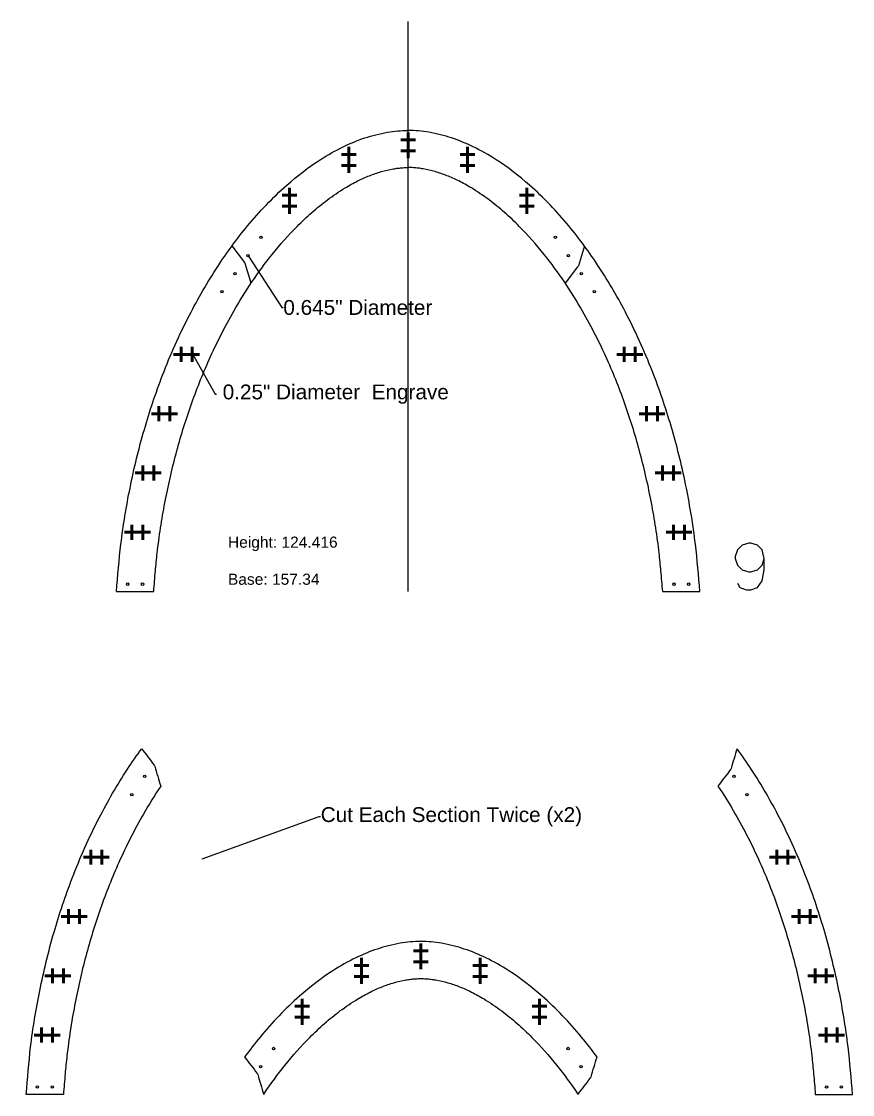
# Model space of a CAD drawing. Header units: inches. Extents: x -1683 to 11264, y -1696 to 865.
# Drawn here: x 1567.5 to 1791.6, y -1476.3 to -1186.8 of the extents above; entities that cross this region are included whole.
import ezdxf
from ezdxf import colors
from ezdxf.entities.mleader import LeaderData, LeaderLine
from ezdxf.math import Vec2, Vec3

# ---------------------------------------------------------------- set-up
doc = ezdxf.new("R2010")
doc.units = ezdxf.units.IN
doc.header["$MEASUREMENT"] = 0
doc.header["$PDMODE"] = 2
doc.header["$PDSIZE"] = 2
for name, color, linetype, lineweight in [('Annotation', 7, 'Continuous', 9), ('Drilling', 3, 'Continuous', 13), ('Engrave', 4, 'Continuous', 50)]:
    doc.layers.add(name, color=color, linetype=linetype, lineweight=lineweight)
doc.styles.get("Standard").update_dxf_attribs({"font": 'Arial.ttf'})

# ---------------------------------------------------------------- blocks, each defined once
blk = doc.blocks.new('*U510')
at = {"layer": 'Engrave'}
blk.add_point((0, 0), dxfattribs=at)
blk = doc.blocks.new('*U511')
at = {"layer": 'Engrave', "color": 0, "linetype": 'ByBlock', "lineweight": -2, "transparency": 16777216}
for p in [(0, 0), (3, 0)]:
    blk.add_blockref('*U510', p, dxfattribs=at)
blk = doc.blocks.new('*U1307')
at = {"layer": 'Engrave'}
blk.add_point((0, 0), dxfattribs=at)
blk = doc.blocks.new('*U1308')
at = {"layer": 'Engrave', "color": 0, "linetype": 'ByBlock', "lineweight": -2, "transparency": 16777216}
for p in [(0, 0), (3, 0)]:
    blk.add_blockref('*U1307', p, dxfattribs=at)
blk = doc.blocks.new('*U1309')
at = {"layer": 'Engrave'}
blk.add_point((0, 0), dxfattribs=at)
blk = doc.blocks.new('*U1310')
at = {"layer": 'Engrave', "color": 0, "linetype": 'ByBlock', "lineweight": -2, "transparency": 16777216}
for p in [(0, 0), (3, 0)]:
    blk.add_blockref('*U1309', p, dxfattribs=at)
blk = doc.blocks.new('*U1311')
at = {"layer": 'Engrave'}
blk.add_point((0, 0), dxfattribs=at)
blk = doc.blocks.new('*U1312')
at = {"layer": 'Engrave', "color": 0, "linetype": 'ByBlock', "lineweight": -2, "transparency": 16777216}
for p in [(0, 0), (3, 0)]:
    blk.add_blockref('*U1311', p, dxfattribs=at)
blk = doc.blocks.new('*U1313')
at = {"layer": 'Engrave'}
blk.add_point((0, 0), dxfattribs=at)
blk = doc.blocks.new('*U1314')
at = {"layer": 'Engrave', "color": 0, "linetype": 'ByBlock', "lineweight": -2, "transparency": 16777216}
for p in [(0, 0), (3, 0)]:
    blk.add_blockref('*U1313', p, dxfattribs=at)
blk = doc.blocks.new('*U1315')
at = {"layer": 'Engrave'}
blk.add_point((0, 0), dxfattribs=at)
blk = doc.blocks.new('*U1316')
at = {"layer": 'Engrave', "color": 0, "linetype": 'ByBlock', "lineweight": -2, "transparency": 16777216}
for p in [(0, 0), (3, 0)]:
    blk.add_blockref('*U1315', p, dxfattribs=at)
blk = doc.blocks.new('*U1317')
at = {"layer": 'Engrave'}
blk.add_point((0, 0), dxfattribs=at)
blk = doc.blocks.new('*U1318')
at = {"layer": 'Engrave', "color": 0, "linetype": 'ByBlock', "lineweight": -2, "transparency": 16777216}
for p in [(0, 0), (3, 0)]:
    blk.add_blockref('*U1317', p, dxfattribs=at)
blk = doc.blocks.new('*U1319')
at = {"layer": 'Engrave'}
blk.add_point((0, 0), dxfattribs=at)
blk = doc.blocks.new('*U1320')
at = {"layer": 'Engrave', "color": 0, "linetype": 'ByBlock', "lineweight": -2, "transparency": 16777216}
for p in [(0, 0), (3, 0)]:
    blk.add_blockref('*U1319', p, dxfattribs=at)
blk = doc.blocks.new('*U1321')
at = {"layer": 'Engrave'}
blk.add_point((0, 0), dxfattribs=at)
blk = doc.blocks.new('*U1322')
at = {"layer": 'Engrave', "color": 0, "linetype": 'ByBlock', "lineweight": -2, "transparency": 16777216}
for p in [(0, 0), (3, 0)]:
    blk.add_blockref('*U1321', p, dxfattribs=at)
blk = doc.blocks.new('*U1323')
at = {"layer": 'Engrave'}
blk.add_point((0, 0), dxfattribs=at)
blk = doc.blocks.new('*U1324')
at = {"layer": 'Engrave', "color": 0, "linetype": 'ByBlock', "lineweight": -2, "transparency": 16777216}
for p in [(0, 0), (3, 0)]:
    blk.add_blockref('*U1323', p, dxfattribs=at)
blk = doc.blocks.new('*U1325')
at = {"layer": 'Engrave'}
blk.add_point((0, 0), dxfattribs=at)
blk = doc.blocks.new('*U1326')
at = {"layer": 'Engrave', "color": 0, "linetype": 'ByBlock', "lineweight": -2, "transparency": 16777216}
for p in [(0, 0), (3, 0)]:
    blk.add_blockref('*U1325', p, dxfattribs=at)
blk = doc.blocks.new('*U1327')
at = {"layer": 'Engrave'}
blk.add_point((0, 0), dxfattribs=at)
blk = doc.blocks.new('*U1328')
at = {"layer": 'Engrave', "color": 0, "linetype": 'ByBlock', "lineweight": -2, "transparency": 16777216}
for p in [(0, 0), (3, 0)]:
    blk.add_blockref('*U1327', p, dxfattribs=at)
blk = doc.blocks.new('*U1329')
at = {"layer": 'Engrave'}
blk.add_point((0, 0), dxfattribs=at)
blk = doc.blocks.new('*U1330')
at = {"layer": 'Engrave', "color": 0, "linetype": 'ByBlock', "lineweight": -2, "transparency": 16777216}
for p in [(0, 0), (3, 0)]:
    blk.add_blockref('*U1329', p, dxfattribs=at)
blk = doc.blocks.new('*U1331')
at = {"layer": 'Engrave'}
blk.add_point((0, 0), dxfattribs=at)
blk = doc.blocks.new('*U1332')
at = {"layer": 'Engrave', "color": 0, "linetype": 'ByBlock', "lineweight": -2, "transparency": 16777216}
for p in [(0, 0), (3, 0)]:
    blk.add_blockref('*U1331', p, dxfattribs=at)
blk = doc.blocks.new('*U1333')
at = {"layer": 'Engrave'}
blk.add_point((0, 0), dxfattribs=at)
blk = doc.blocks.new('*U1334')
at = {"layer": 'Engrave', "color": 0, "linetype": 'ByBlock', "lineweight": -2, "transparency": 16777216}
for p in [(0, 0), (3, 0)]:
    blk.add_blockref('*U1333', p, dxfattribs=at)
blk = doc.blocks.new('*U1335')
at = {"layer": 'Engrave'}
blk.add_point((0, 0), dxfattribs=at)
blk = doc.blocks.new('*U1336')
at = {"layer": 'Engrave', "color": 0, "linetype": 'ByBlock', "lineweight": -2, "transparency": 16777216}
for p in [(0, 0), (3, 0)]:
    blk.add_blockref('*U1335', p, dxfattribs=at)
blk = doc.blocks.new('*U1337')
at = {"layer": 'Engrave'}
blk.add_point((0, 0), dxfattribs=at)
blk = doc.blocks.new('*U1338')
at = {"layer": 'Engrave', "color": 0, "linetype": 'ByBlock', "lineweight": -2, "transparency": 16777216}
for p in [(0, 0), (3, 0)]:
    blk.add_blockref('*U1337', p, dxfattribs=at)
blk = doc.blocks.new('*U1339')
at = {"layer": 'Engrave'}
blk.add_point((0, 0), dxfattribs=at)
blk = doc.blocks.new('*U1340')
at = {"layer": 'Engrave', "color": 0, "linetype": 'ByBlock', "lineweight": -2, "transparency": 16777216}
for p in [(0, 0), (3, 0)]:
    blk.add_blockref('*U1339', p, dxfattribs=at)
blk = doc.blocks.new('*U1341')
at = {"layer": 'Engrave'}
blk.add_point((0, 0), dxfattribs=at)
blk = doc.blocks.new('*U1342')
at = {"layer": 'Engrave', "color": 0, "linetype": 'ByBlock', "lineweight": -2, "transparency": 16777216}
for p in [(0, 0), (3, 0)]:
    blk.add_blockref('*U1341', p, dxfattribs=at)
blk = doc.blocks.new('*U1343')
at = {"layer": 'Engrave'}
blk.add_point((0, 0), dxfattribs=at)
blk = doc.blocks.new('*U1344')
at = {"layer": 'Engrave', "color": 0, "linetype": 'ByBlock', "lineweight": -2, "transparency": 16777216}
for p in [(0, 0), (3, 0)]:
    blk.add_blockref('*U1343', p, dxfattribs=at)
blk = doc.blocks.new('*U1345')
at = {"layer": 'Engrave'}
blk.add_point((0, 0), dxfattribs=at)
blk = doc.blocks.new('*U1346')
at = {"layer": 'Engrave', "color": 0, "linetype": 'ByBlock', "lineweight": -2, "transparency": 16777216}
for p in [(0, 0), (3, 0)]:
    blk.add_blockref('*U1345', p, dxfattribs=at)
blk = doc.blocks.new('*U1347')
at = {"layer": 'Engrave'}
blk.add_point((0, 0), dxfattribs=at)
blk = doc.blocks.new('*U1348')
at = {"layer": 'Engrave', "color": 0, "linetype": 'ByBlock', "lineweight": -2, "transparency": 16777216}
for p in [(0, 0), (3, 0)]:
    blk.add_blockref('*U1347', p, dxfattribs=at)
blk = doc.blocks.new('*U1349')
at = {"layer": 'Engrave'}
blk.add_point((0, 0), dxfattribs=at)
blk = doc.blocks.new('*U1350')
at = {"layer": 'Engrave', "color": 0, "linetype": 'ByBlock', "lineweight": -2, "transparency": 16777216}
for p in [(0, 0), (3, 0)]:
    blk.add_blockref('*U1349', p, dxfattribs=at)
blk = doc.blocks.new('*U1351')
at = {"layer": 'Engrave'}
blk.add_point((0, 0), dxfattribs=at)
blk = doc.blocks.new('*U1352')
at = {"layer": 'Engrave', "color": 0, "linetype": 'ByBlock', "lineweight": -2, "transparency": 16777216}
for p in [(0, 0), (3, 0)]:
    blk.add_blockref('*U1351', p, dxfattribs=at)
blk = doc.blocks.new('*U1353')
at = {"layer": 'Engrave'}
blk.add_point((0, 0), dxfattribs=at)
blk = doc.blocks.new('*U1354')
at = {"layer": 'Engrave', "color": 0, "linetype": 'ByBlock', "lineweight": -2, "transparency": 16777216}
for p in [(0, 0), (3, 0)]:
    blk.add_blockref('*U1353', p, dxfattribs=at)
blk = doc.blocks.new('*U1355')
at = {"layer": 'Engrave'}
blk.add_point((0, 0), dxfattribs=at)
blk = doc.blocks.new('*U1356')
at = {"layer": 'Engrave', "color": 0, "linetype": 'ByBlock', "lineweight": -2, "transparency": 16777216}
for p in [(0, 0), (3, 0)]:
    blk.add_blockref('*U1355', p, dxfattribs=at)

msp = doc.modelspace()

# ---------------------------------------------------------------- linework, layer by layer
for p, q in [((1671.78294, -1340.6088), (1671.78294, -1186.77507)), ((1624.25989, -1247.33956), (1627.62707, -1251.77997)), ((1719.30599, -1247.33956), (1717.6928, -1252.67368)), ((1629.40064, -1257.42885), (1627.78745, -1252.09472)), ((1714.16524, -1257.42885), (1717.53243, -1252.98843)), ((1593.11279, -1340.6088), (1603.14591, -1340.6088)), ((1740.41997, -1340.6088), (1750.45309, -1340.6088))]:
    msp.add_line(p, q)
for points, knots in [([(1593.11279, -1340.6088), (1593.46111, -1336.32939), (1594.22384, -1326.95882), (1596.63236, -1312.31728), (1600.32794, -1297.07158), (1605.56201, -1281.41843), (1612.12697, -1266.65201), (1619.90403, -1253.2031), (1628.57335, -1241.3215), (1637.83752, -1231.56843), (1646.77583, -1224.66464), (1653.95504, -1220.58269), (1660.02879, -1218.06147), (1665.95683, -1216.56987), (1669.87515, -1216.17819), (1671.78294, -1216.19291)], [0, 0, 0, 0, 20.323494166, 44.502167636, 70.167109962, 94.523789449, 122.556892481, 146.52927907, 167.948113322, 192.070462562, 209.954980482, 221.215556976, 231.071621549, 241.03618895, 249.925332968, 249.925332968, 249.925332968, 249.925332968]), ([(1750.45309, -1340.6088), (1750.10476, -1336.32939), (1749.34203, -1326.95882), (1746.93352, -1312.31728), (1743.23793, -1297.07158), (1738.00386, -1281.41843), (1731.43891, -1266.65201), (1723.66185, -1253.2031), (1714.99252, -1241.3215), (1705.72835, -1231.56843), (1696.79004, -1224.66464), (1689.61084, -1220.58269), (1683.53709, -1218.06147), (1677.60905, -1216.56987), (1673.69072, -1216.17819), (1671.78294, -1216.19291)], [0, 0, 0, 0, 20.323494166, 44.502167636, 70.167109962, 94.523789449, 122.556892481, 146.52927907, 167.948113322, 192.070462562, 209.954980482, 221.215556976, 231.071621549, 241.03618895, 249.925332968, 249.925332968, 249.925332968, 249.925332968]), ([(1671.7222, -1224.5927), (1671.74638, -1224.59288), (1671.77056, -1224.59307), (1671.79498, -1224.59326), (1671.79522, -1224.59327), (1671.79547, -1224.59327)], [249.9349317852, 249.9349317852, 249.9349317852, 249.9349317852, 250.1121537985, 250.1121537985, 250.1139439199, 250.1139439199, 250.1139439199, 250.1139439199]), ([(1671.741, -1222.19277), (1671.76518, -1222.19296), (1671.78935, -1222.19315), (1671.81377, -1222.19334), (1671.81402, -1222.19334), (1671.81426, -1222.19334)], [249.9349317852, 249.9349317852, 249.9349317852, 249.9349317852, 250.1121537985, 250.1121537985, 250.1139439199, 250.1139439199, 250.1139439199, 250.1139439199]), ([(1671.82488, -1222.19277), (1671.8007, -1222.19296), (1671.77652, -1222.19315), (1671.7521, -1222.19334), (1671.75186, -1222.19334), (1671.75161, -1222.19334)], [249.9349317852, 249.9349317852, 249.9349317852, 249.9349317852, 250.1121537985, 250.1121537985, 250.1139439199, 250.1139439199, 250.1139439199, 250.1139439199]), ([(1671.84367, -1224.5927), (1671.8195, -1224.59288), (1671.79532, -1224.59307), (1671.7709, -1224.59326), (1671.77065, -1224.59327), (1671.77041, -1224.59327)], [249.9349317852, 249.9349317852, 249.9349317852, 249.9349317852, 250.1121537985, 250.1121537985, 250.1139439199, 250.1139439199, 250.1139439199, 250.1139439199]), ([(1603.14591, -1340.6088), (1603.29786, -1338.74568), (1603.44984, -1336.90649), (1603.76379, -1333.44956), (1603.92344, -1331.82729), (1604.22952, -1329.0871), (1604.36691, -1327.95922), (1604.66681, -1325.69571), (1604.82858, -1324.56383), (1605.34783, -1321.16832), (1605.73927, -1318.90485), (1606.59742, -1314.41906), (1607.06182, -1312.19726), (1608.06483, -1307.78375), (1608.60437, -1305.58918), (1610.34182, -1299.0474), (1611.6597, -1294.74121), (1614.63179, -1286.26135), (1616.28515, -1282.08819), (1620.10914, -1273.5376), (1622.31508, -1269.17447), (1626.27952, -1262.26773), (1627.91475, -1259.63293), (1631.36066, -1254.51839), (1633.1698, -1252.04246), (1637.20428, -1246.99734), (1639.45224, -1244.45394), (1643.10825, -1240.77433), (1644.43774, -1239.52066), (1647.16499, -1237.12567), (1648.55709, -1235.98956), (1651.53373, -1233.75871), (1653.12608, -1232.67713), (1655.867, -1231.02065), (1657.00096, -1230.39293), (1659.20423, -1229.29145), (1660.26821, -1228.81167), (1662.38594, -1227.97074), (1663.43676, -1227.61058), (1665.57467, -1226.99893), (1666.6555, -1226.74915), (1668.18688, -1226.47916), (1668.6374, -1226.41059), (1669.50781, -1226.3016), (1669.93019, -1226.26072), (1670.80559, -1226.20291), (1671.25664, -1226.18915), (1671.70575, -1226.19262), (1671.70706, -1226.19263), (1671.70837, -1226.19264), (1671.70967, -1226.19265), (1671.7341, -1226.19284), (1671.75852, -1226.19303), (1671.78294, -1226.19322)], [1.28666097, 1.28666097, 1.28666097, 1.28666097, 10.167609895, 10.167609895, 18.212606472, 18.212606472, 23.941249627, 23.941249627, 29.669892782, 29.669892782, 41.127179092, 41.127179092, 52.393417412, 52.393417412, 63.659655732, 63.659655732, 86.192132373, 86.192132373, 108.724609013, 108.724609013, 133.396367099, 133.396367099, 149.185534131, 149.185534131, 164.974701164, 164.974701164, 182.682851638, 182.682851638, 192.391965618, 192.391965618, 202.101079597, 202.101079597, 212.75445595, 212.75445595, 220.143303924, 220.143303924, 227.002124949, 227.002124949, 233.860945975, 233.860945975, 240.719767001, 240.719767001, 243.676565399, 243.676565399, 246.633363798, 246.633363798, 249.925332968, 249.925332968, 249.925332968, 249.934931785, 249.934931785, 249.934931785, 250.11394392, 250.11394392, 250.11394392, 250.11394392]), ([(1740.41997, -1340.6088), (1740.26802, -1338.74568), (1740.11604, -1336.90649), (1739.80209, -1333.44956), (1739.64243, -1331.82729), (1739.33636, -1329.0871), (1739.19896, -1327.95922), (1738.89906, -1325.69571), (1738.7373, -1324.56383), (1738.21805, -1321.16832), (1737.82661, -1318.90485), (1736.96846, -1314.41906), (1736.50406, -1312.19726), (1735.50105, -1307.78375), (1734.96151, -1305.58918), (1733.22406, -1299.0474), (1731.90618, -1294.74121), (1728.93408, -1286.26135), (1727.28072, -1282.08819), (1723.45674, -1273.5376), (1721.2508, -1269.17447), (1717.28635, -1262.26773), (1715.65112, -1259.63293), (1712.20521, -1254.51839), (1710.39608, -1252.04246), (1706.3616, -1246.99734), (1704.11364, -1244.45394), (1700.45763, -1240.77433), (1699.12813, -1239.52066), (1696.40088, -1237.12567), (1695.00879, -1235.98956), (1692.03214, -1233.75871), (1690.43979, -1232.67713), (1687.69887, -1231.02065), (1686.56492, -1230.39293), (1684.36165, -1229.29145), (1683.29767, -1228.81167), (1681.17994, -1227.97074), (1680.12912, -1227.61058), (1677.99121, -1226.99893), (1676.91038, -1226.74915), (1675.379, -1226.47916), (1674.92848, -1226.41059), (1674.05806, -1226.3016), (1673.63568, -1226.26072), (1672.76029, -1226.20291), (1672.30923, -1226.18915), (1671.86013, -1226.19262), (1671.85882, -1226.19263), (1671.85751, -1226.19264), (1671.8562, -1226.19265), (1671.83178, -1226.19284), (1671.80736, -1226.19303), (1671.78294, -1226.19322)], [1.28666097, 1.28666097, 1.28666097, 1.28666097, 10.167609895, 10.167609895, 18.212606472, 18.212606472, 23.941249627, 23.941249627, 29.669892782, 29.669892782, 41.127179092, 41.127179092, 52.393417412, 52.393417412, 63.659655732, 63.659655732, 86.192132373, 86.192132373, 108.724609013, 108.724609013, 133.396367099, 133.396367099, 149.185534131, 149.185534131, 164.974701164, 164.974701164, 182.682851638, 182.682851638, 192.391965618, 192.391965618, 202.101079597, 202.101079597, 212.75445595, 212.75445595, 220.143303924, 220.143303924, 227.002124949, 227.002124949, 233.860945975, 233.860945975, 240.719767001, 240.719767001, 243.676565399, 243.676565399, 246.633363798, 246.633363798, 249.925332968, 249.925332968, 249.925332968, 249.934931785, 249.934931785, 249.934931785, 250.11394392, 250.11394392, 250.11394392, 250.11394392]), ([(1605.04286, -1393.09551), (1604.50513, -1391.31747), (1603.9674, -1389.53943), (1603.42967, -1387.76139), (1603.39558, -1387.64868), (1603.34044, -1387.54046), (1603.26929, -1387.44664), (1602.1469, -1385.9665), (1601.0245, -1384.48636), (1599.90211, -1383.00622), (1598.57055, -1384.82184), (1594.40624, -1390.84118), (1587.76919, -1402.31867), (1581.20423, -1417.08509), (1575.97016, -1432.73825), (1572.27458, -1447.98395), (1569.86606, -1462.62548), (1569.10333, -1471.99606), (1568.75501, -1476.27546), (1572.09938, -1476.27546), (1575.44375, -1476.27546), (1578.78813, -1476.27546), (1578.94008, -1474.41235), (1579.09206, -1472.57316), (1579.40601, -1469.11623), (1579.56566, -1467.49395), (1579.87174, -1464.75376), (1580.00913, -1463.62588), (1580.30903, -1461.36238), (1580.4708, -1460.23049), (1580.99005, -1456.83499), (1581.38149, -1454.57151), (1582.23964, -1450.08572), (1582.70404, -1447.86393), (1583.70705, -1443.45042), (1584.24659, -1441.25584), (1585.98404, -1434.71406), (1587.30192, -1430.40788), (1590.27401, -1421.92801), (1591.92737, -1417.75486), (1595.75136, -1409.20427), (1597.9573, -1404.84113), (1601.85062, -1398.05831), (1603.40681, -1395.54198), (1605.04286, -1393.09551)], [0, 0, 0, 0, 1, 1, 1, 1.353248411, 1.353248411, 1.353248411, 2.353248411, 2.353248411, 2.353248411, 13.009105487, 36.981492076, 65.014595108, 89.371274595, 115.036216921, 139.214890391, 159.538384557, 159.538384557, 159.538384557, 160.538384557, 160.538384557, 160.538384557, 169.419333482, 169.419333482, 177.464330058, 177.464330058, 183.192973213, 183.192973213, 188.921616369, 188.921616369, 200.378902679, 200.378902679, 211.645140999, 211.645140999, 222.911379319, 222.911379319, 245.443855959, 245.443855959, 267.976332599, 267.976332599, 292.648090686, 292.648090686, 307.711385391, 307.711385391, 307.711385391, 307.711385391]), ([(1791.62197, -1476.27546), (1788.2776, -1476.27546), (1784.93323, -1476.27546), (1781.58886, -1476.27546), (1781.4369, -1474.41235), (1781.28493, -1472.57315), (1780.97097, -1469.11622), (1780.81132, -1467.49395), (1780.50524, -1464.75376), (1780.36785, -1463.62588), (1780.06795, -1461.36237), (1779.90618, -1460.23049), (1779.38694, -1456.83498), (1778.99549, -1454.57151), (1778.13734, -1450.08572), (1777.67295, -1447.86392), (1776.66994, -1443.45042), (1776.13039, -1441.25584), (1774.39294, -1434.71406), (1773.07507, -1430.40787), (1770.10297, -1421.92801), (1768.44961, -1417.75485), (1764.62562, -1409.20426), (1762.41969, -1404.84113), (1758.52636, -1398.0583), (1756.97018, -1395.54198), (1755.33412, -1393.09551), (1756.45652, -1391.61537), (1757.57892, -1390.13523), (1758.70131, -1388.65509), (1758.77246, -1388.56127), (1758.8276, -1388.45305), (1758.86168, -1388.34034), (1759.39941, -1386.5623), (1759.93715, -1384.78426), (1760.47488, -1383.00622), (1761.80643, -1384.82183), (1765.97074, -1390.84118), (1772.6078, -1402.31867), (1779.17275, -1417.08509), (1784.40682, -1432.73825), (1788.1024, -1447.98394), (1790.51092, -1462.62548), (1791.27365, -1471.99605), (1791.62197, -1476.27546)], [0, 0, 0, 0, 1, 1, 1, 9.880948925, 9.880948925, 17.925945502, 17.925945502, 23.654588657, 23.654588657, 29.383231812, 29.383231812, 40.840518122, 40.840518122, 52.106756442, 52.106756442, 63.372994762, 63.372994762, 85.905471403, 85.905471403, 108.437948043, 108.437948043, 133.109706129, 133.109706129, 148.173000834, 148.173000834, 148.173000834, 149.173000834, 149.173000834, 149.173000834, 149.526249245, 149.526249245, 149.526249245, 150.526249245, 150.526249245, 150.526249245, 161.182106321, 185.15449291, 213.187595942, 237.544275429, 263.209217755, 287.387891225, 307.711385391, 307.711385391, 307.711385391, 307.711385391]), ([(1675.19777, -1435.03953), (1677.10555, -1435.0248), (1681.02388, -1435.41648), (1686.95192, -1436.90808), (1693.02567, -1439.42931), (1700.20488, -1443.51126), (1709.14319, -1450.41505), (1716.85092, -1458.52955), (1721.37588, -1464.3523), (1722.72082, -1466.18617), (1722.18309, -1467.96422), (1721.64536, -1469.74226), (1721.10763, -1471.5203), (1721.07355, -1471.63301), (1721.01841, -1471.74122), (1720.94726, -1471.83505), (1719.82486, -1473.31519), (1718.70247, -1474.79532), (1717.58007, -1476.27546), (1717.50123, -1476.15757), (1717.42221, -1476.03984), (1715.62005, -1473.36501), (1713.81091, -1470.88908), (1709.77643, -1465.84396), (1707.52847, -1463.30055), (1703.87246, -1459.62095), (1702.54297, -1458.36728), (1699.81572, -1455.97228), (1698.42362, -1454.83618), (1695.44698, -1452.60533), (1693.85463, -1451.52375), (1691.1137, -1449.86726), (1689.97975, -1449.23955), (1687.77648, -1448.13807), (1686.7125, -1447.65828), (1684.59477, -1446.81736), (1683.54395, -1446.4572), (1681.40604, -1445.84555), (1680.32521, -1445.59576), (1678.79383, -1445.32578), (1678.34331, -1445.25721), (1677.4729, -1445.14822), (1677.05052, -1445.10734), (1676.17512, -1445.04953), (1675.72407, -1445.03577), (1675.27496, -1445.03923), (1675.27365, -1445.03924), (1675.27234, -1445.03925), (1675.27103, -1445.03926), (1675.24661, -1445.03946), (1675.22219, -1445.03965), (1675.19777, -1445.03984), (1675.17335, -1445.03965), (1675.14893, -1445.03946), (1675.12451, -1445.03926), (1675.1232, -1445.03925), (1675.12189, -1445.03924), (1675.12058, -1445.03923), (1674.67148, -1445.03577), (1674.22042, -1445.04953), (1673.34503, -1445.10734), (1672.92265, -1445.14822), (1672.05223, -1445.25721), (1671.60171, -1445.32578), (1670.07033, -1445.59576), (1668.9895, -1445.84555), (1666.85159, -1446.4572), (1665.80077, -1446.81736), (1663.68304, -1447.65828), (1662.61906, -1448.13807), (1660.41579, -1449.23955), (1659.28184, -1449.86726), (1656.54092, -1451.52375), (1654.94856, -1452.60533), (1651.97192, -1454.83618), (1650.57983, -1455.97228), (1647.85258, -1458.36728), (1646.52308, -1459.62095), (1642.86707, -1463.30055), (1640.61911, -1465.84396), (1636.58463, -1470.88908), (1634.7755, -1473.36501), (1632.97333, -1476.03984), (1632.89431, -1476.15757), (1632.81547, -1476.27546), (1632.27774, -1474.49742), (1631.74001, -1472.71938), (1631.20228, -1470.94134), (1631.16819, -1470.82863), (1631.11305, -1470.72042), (1631.04191, -1470.62659), (1629.91951, -1469.14645), (1628.79711, -1467.66631), (1627.67472, -1466.18617), (1629.01966, -1464.3523), (1633.54462, -1458.52955), (1641.25236, -1450.41505), (1650.19067, -1443.51126), (1657.36987, -1439.42931), (1663.44362, -1436.90808), (1669.37166, -1435.41648), (1673.28999, -1435.0248), (1675.19777, -1435.03953)], [0, 0, 0, 0, 8.889144018, 18.853711418, 28.709775992, 39.970352485, 57.854870405, 81.977219646, 92.740196822, 92.740196822, 92.740196822, 93.740196822, 93.740196822, 93.740196822, 94.093445232, 94.093445232, 94.093445232, 95.093445232, 95.093445232, 95.093445232, 95.819317559, 95.819317559, 111.608484592, 111.608484592, 129.316635067, 129.316635067, 139.025749046, 139.025749046, 148.734863025, 148.734863025, 159.388239378, 159.388239378, 166.777087352, 166.777087352, 173.635908377, 173.635908377, 180.494729403, 180.494729403, 187.353550429, 187.353550429, 190.310348827, 190.310348827, 193.267147226, 193.267147226, 196.559116396, 196.559116396, 196.559116396, 196.568715213, 196.568715213, 196.568715213, 196.747727348, 196.747727348, 196.747727348, 196.926739483, 196.926739483, 196.926739483, 196.9363383, 196.9363383, 196.9363383, 200.22830747, 200.22830747, 203.185105868, 203.185105868, 206.141904267, 206.141904267, 213.000725293, 213.000725293, 219.859546318, 219.859546318, 226.718367344, 226.718367344, 234.107215317, 234.107215317, 244.760591671, 244.760591671, 254.46970565, 254.46970565, 264.178819629, 264.178819629, 281.886970104, 281.886970104, 297.676137136, 297.676137136, 298.402009464, 298.402009464, 298.402009464, 299.402009464, 299.402009464, 299.402009464, 299.755257874, 299.755257874, 299.755257874, 300.755257874, 300.755257874, 300.755257874, 311.51823505, 335.640584291, 353.525102211, 364.785678704, 374.641743278, 384.606310678, 393.495454696, 393.495454696, 393.495454696, 393.495454696])]:
    msp.add_open_spline(points, degree=3, knots=knots)
for points in [[(1671.7181, -1224.59266), (1671.71953, -1224.59267), (1671.7209, -1224.59268), (1671.7222, -1224.5927)], [(1671.73662, -1222.19273), (1671.73823, -1222.19275), (1671.73969, -1222.19276), (1671.741, -1222.19277)], [(1671.82925, -1222.19273), (1671.82765, -1222.19275), (1671.82619, -1222.19276), (1671.82488, -1222.19277)], [(1671.84778, -1224.59266), (1671.84635, -1224.59267), (1671.84498, -1224.59268), (1671.84367, -1224.5927)], [(1627.78745, -1252.09472), (1627.75336, -1251.98201), (1627.69822, -1251.8738), (1627.62707, -1251.77997)], [(1717.53243, -1252.98843), (1717.60358, -1252.8946), (1717.65871, -1252.78639), (1717.6928, -1252.67368)]]:
    msp.add_open_spline(points, degree=3)
at = {"layer": 'Annotation'}
msp.add_lwpolyline([(1760.6121, -1338.3148), (1761.21223, -1339.51505), (1763.01259, -1340.11517), (1764.21284, -1340.11517), (1766.01321, -1339.51505), (1767.21345, -1337.71468), (1767.81357, -1334.71407), (1767.81357, -1331.71346), (1767.21345, -1329.31297), (1766.01321, -1328.11272), (1764.21284, -1327.5126), (1763.61272, -1327.5126), (1761.81235, -1328.11272), (1760.6121, -1329.31297), (1760.01198, -1331.11333), (1760.01198, -1331.71346), (1760.6121, -1333.51382), (1761.81235, -1334.71407), (1763.61272, -1335.31419), (1764.21284, -1335.31419), (1766.01321, -1334.71407), (1767.21345, -1333.51382), (1767.81357, -1331.71346)], dxfattribs=at)
at = {"layer": 'Drilling'}
for centre in [(1632.0596, -1245.05931), (1711.50627, -1245.05931), (1628.57338, -1249.94257), (1714.9925, -1249.94257), (1625.08715, -1254.82583), (1718.47873, -1254.82583), (1621.60092, -1259.70909), (1721.96496, -1259.70909), (1596.12935, -1338.6088), (1600.12935, -1338.6088), (1743.43653, -1338.6088), (1747.43653, -1338.6088), (1600.72937, -1390.4925), (1759.64761, -1390.49249), (1597.24314, -1395.37576), (1763.13384, -1395.37575), (1635.47444, -1463.90593), (1714.92111, -1463.90593), (1631.98821, -1468.78919), (1718.40733, -1468.78919), (1571.77157, -1474.27546), (1575.77157, -1474.27546), (1784.60542, -1474.27546), (1788.60542, -1474.27546)]:
    msp.add_circle(centre, 0.3225, dxfattribs=at)

# ---------------------------------------------------------------- block references
at = {"layer": 'Engrave', "rotation": 270}
for name, p in [('*U1314', (1671.76364, -1218.69284)), ('*U1316', (1655.78294, -1222.62991)), ('*U1318', (1639.78294, -1233.64313)), ('*U1340', (1675.17847, -1437.53946)), ('*U1342', (1659.19777, -1441.47653)), ('*U1344', (1643.19777, -1452.48975))]:
    msp.add_blockref(name, p, dxfattribs=at)
at = {"layer": 'Engrave', "xscale": -1, "rotation": 90}
for name, p in [('*U1328', (1687.78294, -1222.62991)), ('*U1330', (1703.78294, -1233.64313)), ('*U1346', (1691.19777, -1441.47653)), ('*U1348', (1707.19777, -1452.48975))]:
    msp.add_blockref(name, p, dxfattribs=at)
at = {"layer": 'Engrave'}
for name, p in [('*U1312', (1610.53092, -1276.6088)), ('*U1310', (1604.52991, -1292.6088)), ('*U1308', (1600.1863, -1308.6088)), ('*U511', (1597.24973, -1324.6088)), ('*U1338', (1586.17314, -1412.27546)), ('*U1336', (1580.17213, -1428.27546)), ('*U1334', (1575.82852, -1444.27546)), ('*U1332', (1572.89195, -1460.27546))]:
    msp.add_blockref(name, p, dxfattribs=at)
at = {"layer": 'Engrave', "xscale": -1}
for name, p in [('*U1326', (1733.03496, -1276.6088)), ('*U1324', (1739.03597, -1292.6088)), ('*U1322', (1743.37958, -1308.6088)), ('*U1320', (1746.31615, -1324.6088)), ('*U1356', (1774.20384, -1412.27546)), ('*U1354', (1780.20485, -1428.27546)), ('*U1352', (1784.54846, -1444.27546)), ('*U1350', (1787.48503, -1460.27546))]:
    msp.add_blockref(name, p, dxfattribs=at)

# ---------------------------------------------------------------- texts
at = {"layer": 'Annotation', "insert": (1623.16942, -1325.77344), "char_height": 3, "attachment_point": 1}
msp.add_mtext_dynamic_manual_height_columns('Height: 124.416\\P \\PBase: 157.34', width=45.2101633, gutter_width=1, heights=[0], dxfattribs=at)

# ---------------------------------------------------------------- leaders
at = {"layer": 'Annotation'}
ml = msp.add_multileader_mtext('Standard', dxfattribs=at)
ml.set_content('\\A1;0.645" Diameter', color=256)
ml.set_leader_properties()
ml.build(insert=Vec2(0, 0))
ml.multileader.update_dxf_attribs({"text_right_attachment_type": 6, "dogleg_length": 0.36, "arrow_head_size": 0.18})
ctx = ml.context
ctx.base_point, ctx.arrow_head_size, ctx.landing_gap_size, ctx.plane_origin = Vec3(1638.01925, -1263.96718), 0.18, 0.09, Vec3(1763.20803, -1284.66973)
ctx.right_attachment = 6
notes = []
notes.append((ctx, [(1, (1, 1, 0), (1637.65925, -1263.96718), (1, 0), 0.36, [(0, [(1628.57338, -1249.94257)], 0, [])])]))
ctx.mtext.insert, ctx.mtext.flow_direction = Vec3(1638.10925, -1261.93989), 5
ml = msp.add_multileader_mtext('Standard', dxfattribs=at)
ml.set_content('\\A1; 0.25" Diameter  Engrave', color=256)
ml.set_leader_properties()
ml.build(insert=Vec2(0, 0))
ml.multileader.update_dxf_attribs({"text_right_attachment_type": 6, "dogleg_length": 0.36, "arrow_head_size": 0.18})
ctx = ml.context
ctx.base_point, ctx.arrow_head_size, ctx.landing_gap_size, ctx.plane_origin = Vec3(1620.11024, -1287.31202), 0.18, 0.09, Vec3(1745.29903, -1308.01458)
ctx.right_attachment = 6
notes.append((ctx, [(1, (1, 1, 0), (1619.75024, -1287.31202), (1, 0), 0.36, [(0, [(1613.49946, -1276.30585)], 0, [])])]))
ctx.mtext.insert, ctx.mtext.flow_direction = Vec3(1620.20024, -1284.73903), 5
ml = msp.add_multileader_mtext('Standard', dxfattribs=at)
ml.set_content('\\A1;Cut Each Section Twice (x2) ', color=256)
ml.set_leader_properties()
ml.build(insert=Vec2(0, 0))
ml.multileader.update_dxf_attribs({"text_right_attachment_type": 6, "dogleg_length": 0.36, "arrow_head_size": 0.18})
ctx = ml.context
ctx.base_point, ctx.arrow_head_size, ctx.landing_gap_size, ctx.plane_origin = Vec3(1648.10009, -1401.33946), 0.18, 0.09, Vec3(1783.63923, -1436.57885)
ctx.right_attachment = 6
notes.append((ctx, [(1, (1, 1, 0), (1647.74009, -1401.33946), (1, 0), 0.36, [(0, [(1616.06749, -1412.79717)], 0, [])])]))
ctx.mtext.insert, ctx.mtext.flow_direction = Vec3(1648.19009, -1398.79375), 5
for ctx, leaders in notes:
    for number, flags, end, landing, length, lines in leaders:
        leader = LeaderData()
        leader.index, (leader.has_last_leader_line, leader.has_dogleg_vector, leader.attachment_direction) = number, flags
        leader.last_leader_point, leader.dogleg_vector, leader.dogleg_length = Vec3(end), Vec3(landing), length
        for number, points, colour, breaks in lines:
            line = LeaderLine()
            line.index, line.vertices, line.color, line.breaks = number, Vec3.list(points), colors.encode_raw_color(colour), breaks
            leader.lines.append(line)
        ctx.leaders.append(leader)

doc.saveas('drawing.dxf')
